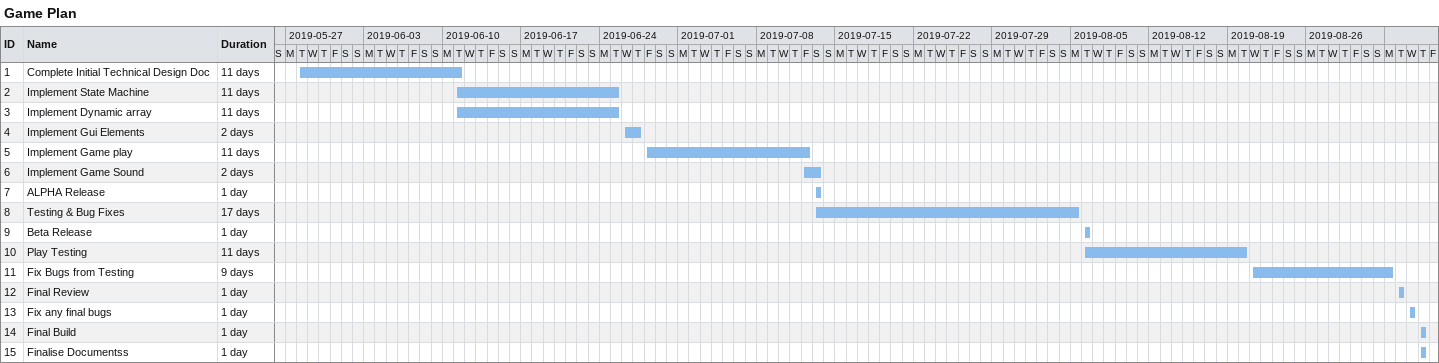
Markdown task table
Game Plan

| ID | Task | Duration | Start | Finish |
|---|---|---|---|---|
| 1 | Complete Initial Technical Design Doc | 11d | 2019-05-28 | 2019-06-11 |
| 2 | Implement State Machine | 11d | 2019-06-11 | 2019-06-25 |
| 3 | Implement Dynamic array | 11d | 2019-06-11 | 2019-06-25 |
| 4 | Implement Gui Elements | 2d | 2019-06-26 | 2019-06-27 |
| 5 | Implement Game play | 11d | 2019-06-28 | 2019-07-12 |
| 6 | Implement Game Sound | 2d | 2019-07-12 | 2019-07-13 |
| 7 | ALPHA Release | 1d | 2019-07-13 | 2019-07-13 |
| 8 | Testing & Bug Fixes | 17d | 2019-07-13 | 2019-08-05 |
| 9 | Beta Release | 1d | 2019-08-06 | 2019-08-06 |
| 10 | Play Testing | 11d | 2019-08-06 | 2019-08-20 |
| 11 | Fix Bugs from Testing | 9d | 2019-08-21 | 2019-09-02 |
| 12 | Final Review | 1d | 2019-09-03 | 2019-09-03 |
| 13 | Fix any final bugs | 1d | 2019-09-04 | 2019-09-04 |
| 14 | Final Build | 1d | 2019-09-05 | 2019-09-05 |
| 15 | Finalise Documentss | 1d | 2019-09-05 | 2019-09-05 |
